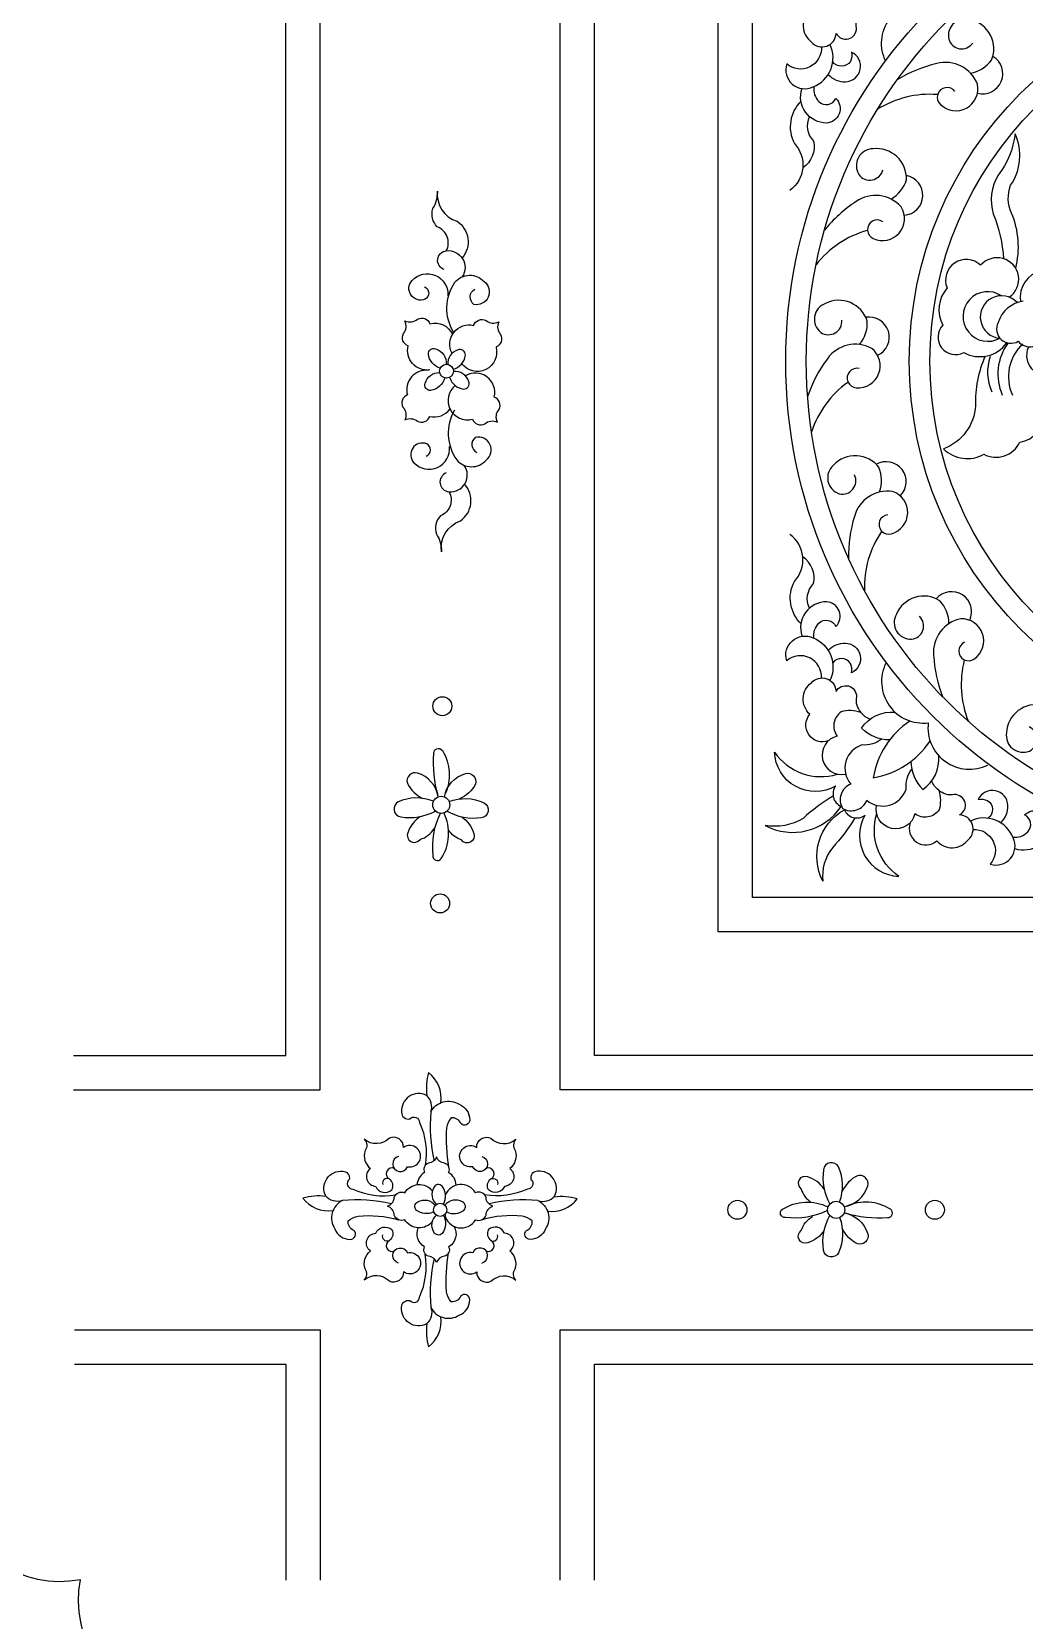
# Model space of a CAD drawing. Extents: x -66030 to 95157, y -13132 to 45879.
# Drawn here: x -21895 to -21172, y 2448 to 3605 of the extents above; entities that cross this region are included whole.
import ezdxf

# ---------------------------------------------------------------- set-up
doc = ezdxf.new("R2010")
doc.units = 0
doc.header["$LTSCALE"] = 100
doc.header["$MEASUREMENT"] = 0
doc.layers.add('3', color=11, linetype='CONTINUOUS')
doc.layers.add('7', color=105, linetype='CONTINUOUS')

msp = doc.modelspace()

# ---------------------------------------------------------------- linework, layer by layer
at = {"layer": '3'}
msp.add_lwpolyline([(-21951.4, 4190.3, -0.410539), (-21859.4, 4251.7, -0.410539), (-21798, 4343.8), (-20161.8, 4343.8, -0.410539), (-20100.4, 4251.7, -0.410539), (-20008.4, 4190.3), (-20008.4, 2538.7, -0.410539), (-20100.4, 2477.3, -0.410539), (-20161.8, 2385.2), (-21798, 2385.2, -0.410539), (-21859.4, 2477.3, -0.410539), (-21951.4, 2538.7)], format="xyb", close=True, dxfattribs=at)
for points in [[(-21864.4, 2859.4), (-21709.9, 2859.4), (-21709.9, 3869.4), (-21864.4, 3869.4)], [(-21863.7, 2634.4), (-21709.9, 2634.4), (-21709.9, 2476.9)], [(-21484.9, 2476.9), (-21484.9, 2634.4), (-20474.9, 2634.4), (-20474.9, 2476.9)]]:
    msp.add_lwpolyline(points, dxfattribs=at)
for points in [[(-21484.9, 3869.4), (-20474.9, 3869.4), (-20474.9, 2859.4), (-21484.9, 2859.4)], [(-21369.9, 3754.4), (-20589.9, 3754.4), (-20589.9, 2974.4), (-21369.9, 2974.4)]]:
    msp.add_lwpolyline(points, close=True, dxfattribs=at)
for points in [[(-21272.8, 3583.7, -0.595397), (-21241.9, 3627.1, -0.595397), (-21198.5, 3657.9)], [(-21314.8, 3640.2, 0.768005), (-21328.1, 3620.8, 0.472485), (-21327, 3597.9, 0.675173), (-21309, 3604.2, 0.801415), (-21294.2, 3608.1, -0.24034), (-21291, 3619.4, -0.130472), (-21284.3, 3624.5, -0.119269)], [(-21211.2, 3575.2, 0.19047), (-21195.8, 3584.7, 0.46103), (-21210.9, 3614.1, 0.587107), (-21227, 3600, 0.635662), (-21209.5, 3597.2)], [(-21319.7, 3594.4, -0.662446), (-21345, 3581.9, 0.660372), (-21325.8, 3565.2, 0.438308), (-21313.5, 3596.2, 0.438308)], [(-21314.7, 3574.3, 0.226709), (-21302.1, 3569, 0.789647), (-21297.7, 3590.6, -0.150601), (-21298.6, 3583.8, -0.513818), (-21311.5, 3583.4)], [(-21222.5, 3561.8, 1.100022), (-21233.1, 3552.5, 0.743314), (-21206.1, 3567.2, 0.382899), (-21235.7, 3582.2, 0.079691), (-21264.5, 3570.4)], [(-21325.2, 3565.4, 0.245841), (-21321.5, 3554.5, 0.512977), (-21309.1, 3556.8, -0.648099), (-21316, 3538.9, -0.511121), (-21333.9, 3563.8)], [(-21334.4, 3554.9, 0.336629), (-21339.4, 3524, -0.45038), (-21342.6, 3489.8)], [(-21328.3, 3543.5, 0.32835), (-21325.4, 3525.7, -0.306339), (-21333.3, 3506.2)], [(-21178.2, 3433, 0.160479), (-21181.2, 3473.3, -0.202638), (-21181.9, 3493.5, 0.262368), (-21178.6, 3531, -0.132046), (-21191, 3500.9, 0.211802), (-21194.5, 3472.6, -0.080325), (-21187.1, 3440)], [(-21269, 3483.5, 0.19047), (-21257.8, 3497.6, 0.46103), (-21282.1, 3520.1, 0.587107), (-21292.4, 3501.3, 0.635662), (-21275, 3504.7)], [(-21592.9, 3445.8, 0.45279), (-21599.5, 3463.2, -0.271245), (-21602.7, 3476.5, 0.158832), (-21599.4, 3489.3, 0.359028), (-21585.1, 3467.3, -0.453133), (-21581.4, 3440.6, -0.453133)], [(-21275.1, 3467, 1.100022), (-21281.9, 3454.7, 0.743314), (-21261.6, 3477.7, 0.382899), (-21294.5, 3481.6, 0.079691), (-21317.5, 3460.7)], [(-21594.5, 3432.1, -0.804092), (-21592.9, 3445.8, -0.636197), (-21581.3, 3426.8, -0.636197)], [(-21182.9, 3411.9, 1.141093), (-21203.8, 3435.2, 0.810622), (-21228.2, 3418.7, 0.316501), (-21231.2, 3391.6, 0.851575), (-21216.1, 3371.6, 0.380109), (-21184.6, 3378.8, 0.371839)], [(-21608.9, 3419.5, -0.642182), (-21608.4, 3410.5, -0.803522), (-21617.9, 3424.1, -0.710529), (-21591.7, 3412.9, -0.710529)], [(-21587.6, 3386.4, -0.294866), (-21586.7, 3422.8, -0.458135), (-21565.4, 3423.4, -0.810689), (-21572.9, 3406.7, -0.54116), (-21572.1, 3417.8)], [(-21172.7, 3409.1, 0.286715), (-21191, 3393.5, 0.747431), (-21176.4, 3379.8, 0.275709), (-21165.8, 3376.1, 0.19454), (-21151.2, 3387.7, 0.233464), (-21133.7, 3393.8, 0.746095), (-21151.1, 3415, 0.467657), (-21154.8, 3401.5)], [(-21292, 3377.5, 0.19047), (-21286.3, 3394.6, 0.46103), (-21316.8, 3407.4, 0.587107), (-21320.1, 3386.3, 0.635662), (-21304.9, 3395.3)], [(-21605, 3359, -0.533974), (-21620.7, 3376.5, -0.45718), (-21624.2, 3385.4, 0.30571), (-21623.1, 3394.8, 0.30571), (-21613.8, 3396, -0.45718), (-21604.8, 3392.6, -0.362121), (-21588.4, 3384.9, -0.362121)], [(-21588.7, 3371, -0.646387), (-21573, 3391.4, -0.45718), (-21564, 3395, 0.30571), (-21554.7, 3394, 0.30571), (-21553.4, 3384.7, -0.45718), (-21556.7, 3375.7, -0.827549), (-21581.7, 3363.5)], [(-21597.6, 3360.3, -0.28385), (-21606, 3370.4, -0.533403), (-21600.7, 3374.3, -0.373139), (-21593.1, 3363, -0.3606)], [(-21588, 3359.3, 0.300325), (-21579, 3369.7, 0.533403), (-21584.4, 3373.5, 0.352665), (-21591.9, 3362.9, 0.352665)], [(-21292.1, 3359.9, 1.100022), (-21294.3, 3346, 0.743314), (-21283, 3374.6, 0.382899), (-21315.4, 3367, 0.079691), (-21329.8, 3339.5)], [(-21200.4, 3368.9, 0.120982), (-21207.4, 3332.9, -0.297137), (-21230.8, 3301.5, 0.336824), (-21201.4, 3297.5, 0.433003), (-21175.3, 3306.4, 0.465759), (-21159.9, 3329, 0.602027), (-21164.7, 3358.1, -0.345558), (-21168.6, 3375.9)], [(-21605.8, 3358.6, 0.533974), (-21621.2, 3340.8, 0.45718), (-21624.5, 3331.8, -0.30571), (-21623.2, 3322.5, -0.30571), (-21613.9, 3321.5, 0.45718), (-21605, 3325.1, 0.302883), (-21590.2, 3330.5, 0.302883)], [(-21590.4, 3353.2, 0.28385), (-21580.3, 3345, 0.533403), (-21576.5, 3350.4, 0.373139), (-21587.8, 3357.8, 0.3606)], [(-21594.1, 3353.1, -0.300325), (-21604.4, 3344, -0.533403), (-21608.3, 3349.3, -0.352665), (-21597.8, 3357, -0.352665)], [(-21586.5, 3347.7, 0.804392), (-21573.9, 3323.1, 0.45718), (-21564.9, 3319.7, -0.30571), (-21555.6, 3320.9, -0.30571), (-21554.5, 3330.2, 0.45718), (-21558, 3339.2, 0.666811), (-21579, 3354.7, 0.620964)], [(-21587, 3329.7, 0.294866), (-21585.3, 3293.4, 0.458135), (-21563.9, 3293.2, 0.810689), (-21571.8, 3309.8, 0.54116), (-21570.8, 3298.7)], [(-21607.5, 3296.1, 0.642182), (-21607.2, 3305.1, 0.803522), (-21616.5, 3291.3, 0.710529), (-21590.5, 3303.1, 0.710529)], [(-21592.9, 3283.9, 0.804092), (-21591, 3270.2, 0.636197), (-21579.8, 3289.4, 0.636197)], [(-21277.4, 3270, 0.19047), (-21277.9, 3288, 0.46103), (-21310.9, 3289.6, 0.587107), (-21306.7, 3268.7, 0.635662), (-21295.6, 3282.4)], [(-21591, 3270.2, -0.45279), (-21597.2, 3252.6, 0.271245), (-21600.1, 3239.3, -0.158832), (-21596.5, 3226.5, -0.359028), (-21582.7, 3248.9, 0.453133), (-21579.6, 3275.7, 0.453133)], [(-21271.4, 3253.4, 1.100022), (-21268.7, 3239.6, 0.743314), (-21267.9, 3270.3, 0.382899), (-21295.7, 3252.2, 0.079691), (-21299.9, 3221.4)], [(-21334.4, 3173.9, -0.336629), (-21339.4, 3204.8, 0.45038), (-21342.6, 3239.1)], [(-21328.3, 3185.4, -0.32835), (-21325.4, 3203.2, 0.306339), (-21333.3, 3222.7)], [(-21325.2, 3163.5, -0.245841), (-21321.5, 3174.4, -0.512977), (-21309.1, 3172.1, 0.648099), (-21316, 3190, 0.511121), (-21333.9, 3165.1)], [(-21226.8, 3174, 0.19047), (-21233.5, 3190.8, 0.46103), (-21265.1, 3181, 0.587107), (-21254, 3162.7, 0.635662), (-21248.2, 3179.4)], [(-21215.6, 3160.5, 1.100022), (-21208.3, 3148.4, 0.743314), (-21218.1, 3177.6, 0.382899), (-21238, 3151, 0.079691), (-21231.4, 3120.6)], [(-21319.7, 3134.5, 0.662446), (-21345, 3147, -0.660372), (-21325.8, 3163.6, -0.438308), (-21313.5, 3132.7, -0.438308)], [(-21314.7, 3154.6, -0.226709), (-21302.1, 3159.8, -0.789647), (-21297.7, 3138.3, 0.150601), (-21298.6, 3145.1, 0.513818), (-21311.5, 3145.5)], [(-21272.8, 3145.2, 0.595397), (-21241.9, 3101.8, 0.595397), (-21198.5, 3071)], [(-21314.8, 3088.6, -0.768005), (-21328.1, 3108, -0.472485), (-21327, 3131, -0.675173), (-21309, 3124.6, -0.801415), (-21294.2, 3120.8, 0.24034), (-21291, 3109.4, 0.130472), (-21284.3, 3104.4, 0.119269)], [(-21146.5, 3101.1, 0.19047), (-21158.5, 3114.6, 0.46103), (-21184.9, 3094.6, 0.587107), (-21168.2, 3081.2, 0.635662), (-21168.5, 3098.9)], [(-21291, 3109.4, 0.147342), (-21305.4, 3109.8, 0.419116), (-21308.3, 3092.1, 0.98396), (-21302.1, 3064.3, 0.98396)], [(-21270.1, 3089.3, -0.200475), (-21290.5, 3097.9, -0.274067), (-21265.9, 3109.5)], [(-21255.2, 3103.1, 0.209288), (-21281.9, 3061.8, 0.209288), (-21240.6, 3088.5)], [(-21598.9, 3048.7, -0.092043), (-21601.9, 3079.4, -0.800705), (-21595.8, 3081.6, -0.247831), (-21593.9, 3049.6, -0.247831)], [(-21309.4, 3055.7, -0.56506), (-21353.9, 3080.5, 0.326982), (-21308.1, 3064.3, 0.388579)], [(-21275.7, 3089.9, -0.187325), (-21290.2, 3085.7, 0.530807), (-21298.4, 3057.2, 0.453891), (-21304.3, 3039.4, 0.453891), (-21286.6, 3045.3, 0.530807), (-21258, 3053.5, -0.187325), (-21253.9, 3068)], [(-21254.5, 3073.7, 0.200475), (-21245.8, 3053.3, 0.274067), (-21234.3, 3077.8)], [(-21598.9, 3047.8, 0.287238), (-21613.9, 3065.2, 0.599034), (-21621.3, 3057.8, 0.173595), (-21610.1, 3046.7, 0.173595)], [(-21594.3, 3047.8, -0.287238), (-21579, 3064.8, -0.599034), (-21571.7, 3057.2, -0.173595), (-21583.2, 3046.4, -0.173595)], [(-21255.1, 3029, 0.768005), (-21235.7, 3015.7, 0.472485), (-21212.7, 3016.7, 0.675173), (-21219.1, 3034.7, 0.801415), (-21223, 3049.5, -0.24034), (-21234.3, 3052.7, -0.130472), (-21239.4, 3059.4, -0.119269)], [(-21602.3, 3044.6, 0.203229), (-21627.9, 3044.2, 0.731757), (-21626, 3033.2, 0.164865), (-21600.9, 3037.5, 0.164865)], [(-21591, 3044.4, -0.203229), (-21565.4, 3043.5, -0.731757), (-21567.5, 3032.5, -0.164865), (-21592.5, 3037.4, -0.164865)], [(-21311.2, 3048.3, 0.052847), (-21333, 3032.1, -0.179519), (-21360.7, 3027, 0.38683), (-21305.4, 3040.8)], [(-21234.3, 3052.7, -0.147342), (-21234, 3038.3, -0.419116), (-21251.6, 3035.4, -0.98396), (-21279.5, 3041.7, -0.98396)], [(-21189.2, 3029, 0.226709), (-21183.9, 3041.6, 0.789647), (-21205.5, 3046, -0.150601), (-21198.7, 3045.2, -0.513818), (-21198.2, 3032.3)], [(-21611.9, 3033.5, 0.164136), (-21620.9, 3021.7, 0.903948), (-21612, 3016.8, 0.179229), (-21601.7, 3024.8)], [(-21597.3, 3035.8, 0.146561), (-21602.7, 3005.2, 0.800705), (-21596.6, 3002.9, 0.258703), (-21594.6, 3036.1)], [(-21581.7, 3033.2, -0.164136), (-21572.9, 3021.2, -0.903948), (-21581.9, 3016.5, -0.161782), (-21591.3, 3023.6, -0.161782)], [(-21295.4, 3032.6, -0.052847), (-21311.7, 3010.7, 0.199008), (-21318.7, 2986.4, -0.405635), (-21302.9, 3038.4)], [(-21288, 3034.4, 0.56506), (-21263.3, 2989.9, -0.326982), (-21279.4, 3035.6, -0.388579)], [(-21180.3, 3018.5, 0.245841), (-21169.4, 3022.3, 0.512977), (-21171.7, 3034.7, -0.648099), (-21153.7, 3027.8, -0.511121), (-21178.7, 3009.9)], [(-21209.3, 3024, -0.662446), (-21196.7, 2998.8, 0.660372), (-21180.1, 3018, 0.438308), (-21211.1, 3030.2, 0.438308)], [(-21604.2, 2818.2, 0.311733), (-21607.3, 2830.2, 0.590459), (-21625.5, 2818, 0.487915), (-21619.5, 2813.1, -0.693909), (-21612.4, 2810.5, -0.148721), (-21608.3, 2779.4)], [(-21604.2, 2818.2, -0.443233), (-21583.6, 2823.8, -0.304811), (-21575.8, 2812.5, -0.686141), (-21582.4, 2809.7, 0.353685), (-21589.4, 2813.9, 0.146626), (-21592.8, 2806.7, 0.059944), (-21591.2, 2778.1, 0.087935)], [(-21627.7, 2785.8, 1.636546), (-21621.2, 2778.3, 1.548823), (-21624, 2792.3, 0.546357), (-21634.4, 2799.1, -0.393377), (-21652.7, 2798.3, -0.373311), (-21652.1, 2790, 0.306577), (-21648.2, 2777, 0.690648), (-21644.3, 2764, 0.502489), (-21632.6, 2761.4, 0.393033), (-21634.4, 2769.4, 0.704198), (-21639.1, 2765.3)], [(-21567.1, 2785.8, -1.636546), (-21573.6, 2778.3, -1.548823), (-21570.8, 2792.3, -0.546357), (-21560.4, 2799.1, 0.393377), (-21542.2, 2798.3, 0.373311), (-21542.7, 2790, -0.306577), (-21546.6, 2777, -0.690648), (-21550.5, 2764, -0.502489), (-21562.2, 2761.4, -0.393033), (-21560.4, 2769.4, -0.704198), (-21555.7, 2765.3)], [(-21585.8, 2764.8, 0.258778), (-21591.2, 2774, 0.45718), (-21594.2, 2780.9, -0.30571), (-21600, 2785.4, -0.30571), (-21605.8, 2780.9, 0.45718), (-21608.8, 2774, 0.247618), (-21614.2, 2765.2, 0.247618)], [(-21306.5, 2752.6, 0.203229), (-21307.2, 2778.2, 0.731757), (-21318.2, 2776.1, 0.164865), (-21313.5, 2751.1, 0.164865)], [(-21668.6, 2753.7, -0.311733), (-21680.7, 2756.9, -0.590459), (-21668.4, 2775, -0.487915), (-21663.6, 2769.1, 0.693909), (-21661, 2762, 0.148721), (-21629.8, 2757.8)], [(-21526.2, 2753.7, 0.311733), (-21514.1, 2756.9, 0.590459), (-21526.4, 2775, 0.487915), (-21531.3, 2769.1, -0.693909), (-21533.8, 2762, -0.148721), (-21565, 2757.8)], [(-21317.7, 2762, 0.164136), (-21329.6, 2770.9, 0.903948), (-21334.4, 2762, 0.161782), (-21327.4, 2752.4, 0.161782)], [(-21303.2, 2749.2, 0.287238), (-21286, 2764.3, 0.599034), (-21293.5, 2771.7, 0.173595), (-21304.5, 2760.3, 0.173595)], [(-21602.9, 2738.6, -0.533974), (-21623.2, 2739.7, -0.45718), (-21630.8, 2743.1, 0.30571), (-21635.8, 2749.5, 0.30571), (-21630.8, 2755.9, -0.45718), (-21623.2, 2759.3, -0.526683), (-21603.1, 2760.7, -0.526683)], [(-21595, 2751.1, 0.300325), (-21595.9, 2764.1, 0.533403), (-21602.1, 2763.1, 0.352665), (-21600.1, 2750.9, 0.352665)], [(-21594.1, 2743.4, 0.683564), (-21571.6, 2739.7, 0.45718), (-21564, 2743.1, -0.30571), (-21559, 2749.5, -0.30571), (-21564, 2755.9, 0.45718), (-21571.6, 2759.3, 0.620964), (-21593.5, 2757.7, 0.620964)], [(-21668.6, 2753.7, 0.443233), (-21674.2, 2733.1, 0.304811), (-21663, 2725.3, 0.686141), (-21660.2, 2731.9, -0.353685), (-21664.4, 2738.9, -0.146626), (-21657.2, 2742.3, -0.089866), (-21627.8, 2739.7, -0.087935)], [(-21602.2, 2745.3, -0.28385), (-21614.6, 2746.5, -0.533403), (-21613.6, 2752.7, -0.373139), (-21600.9, 2750.2, -0.3606)], [(-21592.6, 2745.3, 0.28385), (-21580.2, 2746.5, 0.533403), (-21581.2, 2752.7, 0.373139), (-21593.9, 2750.2, 0.3606)], [(-21526.2, 2753.7, -0.443233), (-21520.6, 2733.1, -0.304811), (-21531.8, 2725.3, -0.686141), (-21534.6, 2731.9, 0.353685), (-21530.4, 2738.9, 0.146626), (-21537.6, 2742.3, 0.089866), (-21567, 2739.7, 0.087935)], [(-21315.2, 2746.4, -0.146561), (-21345.9, 2741.3, -0.800705), (-21348.1, 2747.3, -0.258703), (-21314.9, 2749)], [(-21303.2, 2744.6, -0.287238), (-21286, 2729.4, -0.599034), (-21293.5, 2722.1, -0.173595), (-21304.5, 2733.4, -0.173595)], [(-21302.3, 2744.6, 0.092043), (-21271.6, 2741.3, 0.800705), (-21269.4, 2747.3, 0.247831), (-21301.4, 2749.6, 0.247831)], [(-21627.7, 2708.1, -1.636546), (-21621.2, 2715.6, -1.548823), (-21624, 2701.6, -0.546357), (-21634.4, 2694.8, 0.393377), (-21652.7, 2695.6, 0.373311), (-21652.1, 2703.9, -0.306577), (-21648.2, 2716.9, -0.690648), (-21644.3, 2729.9, -0.502489), (-21632.6, 2732.5, -0.393033), (-21634.4, 2724.5, -0.704198), (-21639.1, 2728.6)], [(-21587.3, 2734.9, -0.410819), (-21591.2, 2719.9, -0.45718), (-21594.2, 2713, 0.30571), (-21600, 2708.5, 0.30571), (-21605.8, 2713, -0.45718), (-21608.8, 2719.9, -0.378343), (-21613.3, 2733.7)], [(-21595, 2742.8, -0.300325), (-21595.9, 2729.7, -0.533403), (-21602.1, 2730.7, -0.352665), (-21600.1, 2743, -0.352665)], [(-21567.1, 2708.1, 1.636546), (-21573.6, 2715.6, 1.548823), (-21570.8, 2701.6, 0.546357), (-21560.4, 2694.8, -0.393377), (-21542.2, 2695.6, -0.373311), (-21542.7, 2703.9, 0.306577), (-21546.6, 2716.9, 0.690648), (-21550.5, 2729.9, 0.502489), (-21562.2, 2732.5, 0.393033), (-21560.4, 2724.5, 0.704198), (-21555.7, 2728.6)], [(-21317.7, 2731.8, -0.164136), (-21329.6, 2722.9, -0.903948), (-21334.4, 2731.8, -0.179229), (-21326.3, 2742.1)], [(-21306.5, 2741.2, -0.203229), (-21307.2, 2715.6, -0.731757), (-21318.2, 2717.6, -0.164865), (-21313.5, 2742.7, -0.164865)], [(-21604.2, 2675.7, -0.311733), (-21607.3, 2663.7, -0.590459), (-21625.5, 2675.9, -0.487915), (-21619.5, 2680.8, 0.693909), (-21612.4, 2683.3, 0.148721), (-21608.3, 2714.5)], [(-21604.2, 2675.7, 0.443233), (-21583.6, 2670.1, 0.304811), (-21575.8, 2681.3, 0.686141), (-21582.4, 2684.1, -0.353685), (-21589.4, 2679.9, -0.146626), (-21592.8, 2687.2, -0.059944), (-21591.2, 2715.7, -0.087935)]]:
    msp.add_lwpolyline(points, format="xyb", dxfattribs=at)
for centre, radius in [((-20979.9, 3365.3), 350.8), ((-20979.9, 3365.3), 275.8), ((-20979.9, 3365.3), 260.8), ((-21592.8, 3358), 5.04), ((-21595.8, 3113.9), 6.92), ((-21596.6, 3042), 6.23), ((-21597.4, 2970.2), 6.92), ((-21597.4, 2746.9), 4.8), ((-21380.9, 2746.9), 6.92), ((-21309, 2746.9), 6.23), ((-21237.1, 2746.9), 6.92)]:
    msp.add_circle(centre, radius, dxfattribs=at)
for centre, radius, start, end in [((-21202.2, 3574.8), 14.6, 254.6772, 59.622), ((-21240.8, 3488.2), 71.6, 85.6271, 122.0486), ((-21260.5, 3486.2), 14.6, 274.6772, 79.622), ((-21267.1, 3391.6), 71.6, 105.6271, 142.0486), ((-21155.1, 3411.8), 19.9, 102.5144, 189.0678), ((-21198.5, 3397.9), 18.1, 56.3157, 299.4884), ((-21188.5, 3397.5), 15.5, 42.5295, 265.8041), ((-21284.9, 3382.9), 14.6, 294.6772, 99.622), ((-21164.3, 3357.3), 34.4, 160.759, 204.5817), ((-21152.9, 3356), 38.3, 143.811, 203.7286), ((-21150.6, 3354), 32.9, 133.489, 204.0919), ((-21258.8, 3291.7), 71.6, 125.6271, 162.0486), ((-21272.6, 3277.5), 14.6, 314.6772, 119.622), ((-21216.8, 3200.8), 71.6, 145.6271, 182.0486), ((-21224.9, 3182.7), 14.6, 334.6772, 139.622), ((-21146.3, 3129.7), 71.6, 165.6271, 202.0486), ((-21301.4, 3049.9), 9.87, 143.641, 246.5958), ((-21293.9, 3042.3), 9.87, 203.4042, 306.359), ((-21568.8, 2835.8), 38.6, 163.3784, 188.3606), ((-21620.4, 2828.1), 23.8, 352.435, 52.1163), ((-21496.3, 2807.8), 108.4, 174.5174, 193.4845), ((-21632.5, 2773.2), 4.19, 65.4995, 242.9163), ((-21562.3, 2773.2), 4.19, 297.0837, 114.5005), ((-21686.3, 2718.4), 38.6, 81.6394, 106.6216), ((-21678.6, 2769.9), 23.8, 217.8837, 277.565), ((-21508.6, 2717.9), 38.6, 73.3784, 98.3606), ((-21658.3, 2645.8), 108.4, 76.5155, 95.4826), ((-21536.5, 2645.8), 108.4, 84.5174, 103.4845), ((-21516.3, 2769.5), 23.8, 262.435, 322.1163), ((-21632.5, 2720.7), 4.19, 117.0837, 294.5005), ((-21562.3, 2720.7), 4.19, 245.4995, 62.9163), ((-21496.3, 2686.1), 108.4, 166.5155, 185.4826), ((-21568.8, 2658.1), 38.6, 171.6394, 196.6216), ((-21620.4, 2665.8), 23.8, 307.8837, 7.565)]:
    msp.add_arc(centre, radius, start, end, dxfattribs=at)
at = {"layer": '7'}
for points in [[(-21864.4, 2834.4), (-21684.9, 2834.4), (-21684.9, 3894.4), (-21864.4, 3894.4)], [(-21863.7, 2659.4), (-21684.9, 2659.4), (-21684.9, 2476.9)], [(-21509.9, 2476.9), (-21509.9, 2659.4), (-20449.9, 2659.4), (-20449.9, 2476.9)]]:
    msp.add_lwpolyline(points, dxfattribs=at)
for points in [[(-21509.9, 3894.4), (-20449.9, 3894.4), (-20449.9, 2834.4), (-21509.9, 2834.4)], [(-21394.9, 3779.4), (-20564.9, 3779.4), (-20564.9, 2949.4), (-21394.9, 2949.4)]]:
    msp.add_lwpolyline(points, close=True, dxfattribs=at)
msp.add_circle((-20979.9, 3365.3), 365.8, dxfattribs=at)

doc.saveas('drawing.dxf')
